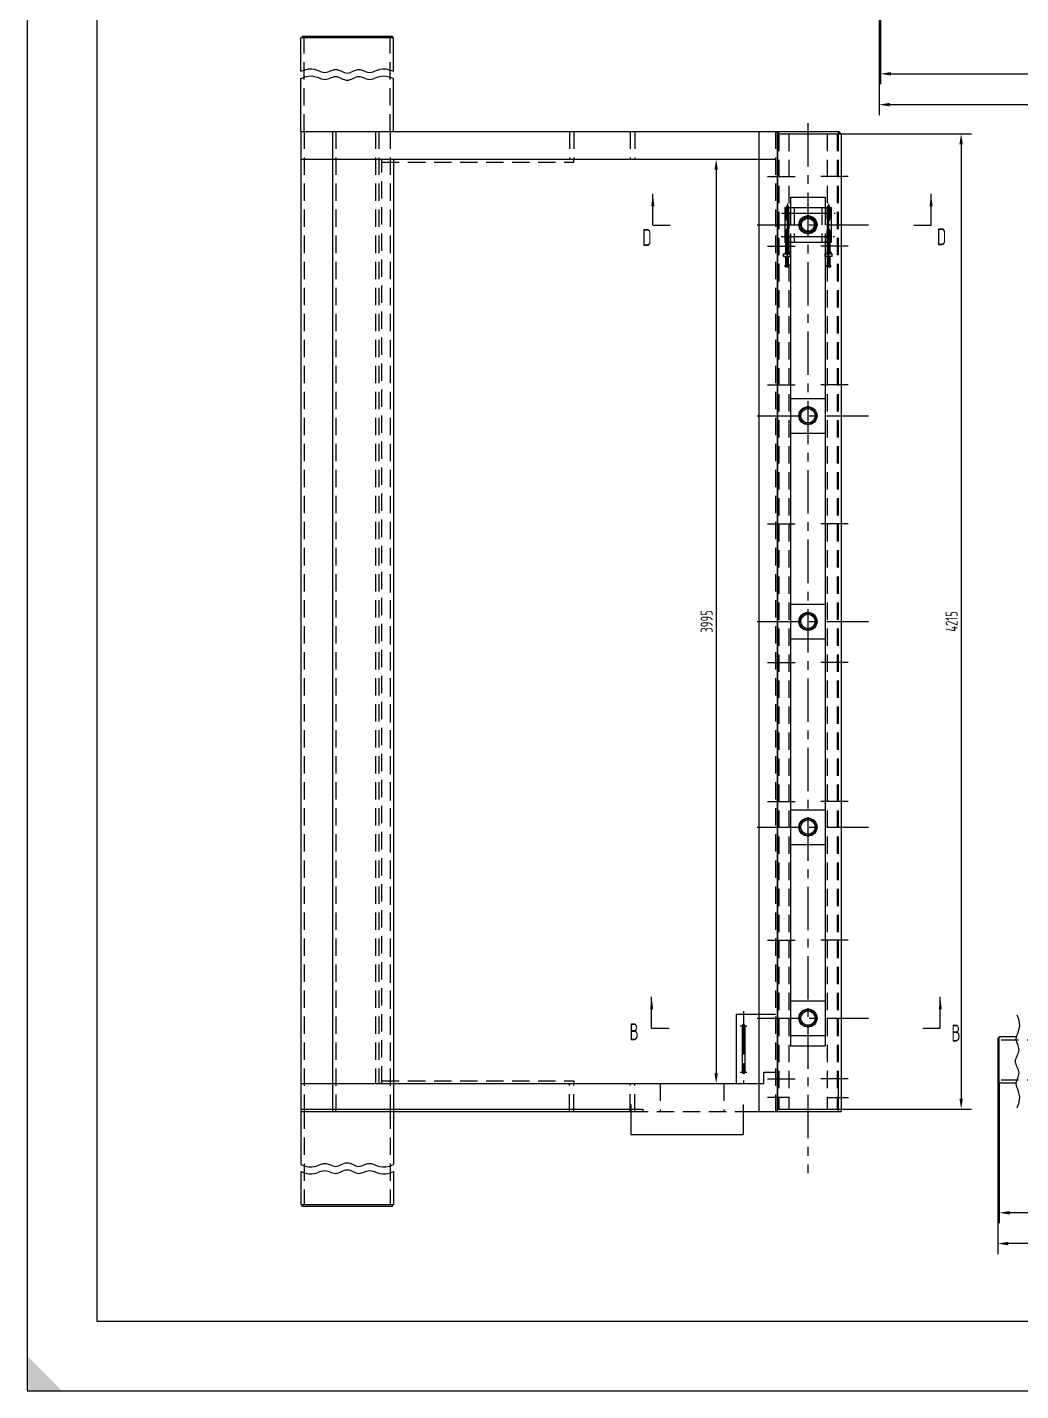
# Model space of a CAD drawing. Header units: millimetres. Extents: x 0 to 12615, y 0 to 8910.
# Drawn here: x 0 to 4293, y 0 to 5893 of the extents above; entities that cross this region are included whole.
import ezdxf
from ezdxf.enums import TextEntityAlignment as Align

# ---------------------------------------------------------------- set-up
doc = ezdxf.new("R2010")
doc.units = ezdxf.units.MM
doc.header["$LTSCALE"] = 150
for name, pattern in [('F', [0.75, 0.5, -0.25]), ('G', [2, 1.25, -0.25, 0.25, -0.25]), ('K', [2.5, 1.25, -0.25, 0.25, -0.25, 0.25, -0.25])]:
    doc.linetypes.add(name, pattern=pattern)
for name, color, linetype in [('01', 7, 'Continuous'), ('02', 1, 'Continuous'), ('04', 2, 'F'), ('05', 4, 'G'), ('07', 6, 'K'), ('08', 1, 'Continuous'), ('10', 1, 'Continuous'), ('11', 3, 'Continuous')]:
    doc.layers.add(name, color=color, linetype=linetype)
doc.styles.get("Standard").update_dxf_attribs({"font": 'isocp', "width": 0.707, "bigfont": 'intecad.shx'})
doc.dimstyles.new('INTE', dxfattribs={"dimscale": 15, "dimtxt": 3.5, "dimasz": 3, "dimexe": 3, "dimexo": 0, "dimgap": 1, "dimtad": 1, "dimdsep": 46, "dimtxsty": 'Standard', "dimcen": 0, "dimclrd": 1, "dimclre": 1, "dimclrt": 3, "dimaunit": 1, "dimadec": 0, "dimazin": 0, "dimtfac": 1, "dimtmove": 0, "dimatfit": 0, "dimfxl": 1, "dimarcsym": 0})

# ---------------------------------------------------------------- blocks, each defined once
blk = doc.blocks.new('*D50')
at = {"layer": '08', "color": 1, "lineweight": -2}
for p, q in [((4200.5, 1328.9), (4200.5, 724)), ((9471.5, 1328.9), (9471.5, 724)), ((9426.5, 769), (4245.5, 769))]:
    blk.add_line(p, q, dxfattribs=at)
at = {"layer": '08', "color": 1}
for points in [[(4245.5, 776.5), (4245.5, 761.5), (4200.5, 769)], [(9426.5, 776.5), (9426.5, 761.5), (9471.5, 769)]]:
    blk.add_solid(points, dxfattribs=at)
at = {"layer": 'Defpoints', "color": 0}
for p in [(4200.5, 1328.9), (9471.5, 1328.9), (4200.5, 769)]:
    blk.add_point(p, dxfattribs=at)
at = {"layer": '08', "color": 3, "insert": (7104, 810.3), "char_height": 52.5, "attachment_point": 5}
blk.add_mtext('5835', dxfattribs=at)
blk = doc.blocks.new('*D52')
at = {"layer": '08', "color": 1, "lineweight": -2}
for p, q in [((4194.5, 1334.2), (4194.5, 590.9)), ((9477.5, 1334.2), (9477.5, 590.9)), ((9432.5, 635.9), (4239.5, 635.9))]:
    blk.add_line(p, q, dxfattribs=at)
at = {"layer": '08', "color": 1}
for points in [[(4239.5, 643.4), (4239.5, 628.4), (4194.5, 635.9)], [(9432.5, 643.4), (9432.5, 628.4), (9477.5, 635.9)]]:
    blk.add_solid(points, dxfattribs=at)
at = {"layer": 'Defpoints', "color": 0}
for p in [(4194.5, 1334.2), (9477.5, 1334.2), (4194.5, 635.9)]:
    blk.add_point(p, dxfattribs=at)
at = {"layer": '08', "color": 3, "insert": (6836, 677.2), "char_height": 52.5, "attachment_point": 5}
blk.add_mtext('5847', dxfattribs=at)
blk = doc.blocks.new('*D88')
at = {"layer": '08', "color": 1, "lineweight": -2}
for p, q in [((2915.6, 5322.5), (3022.1, 5322.5)), ((2977.1, 5277.5), (2977.1, 1372.5)), ((2915.6, 1327.5), (3022.1, 1327.5))]:
    blk.add_line(p, q, dxfattribs=at)
at = {"layer": '08', "color": 1}
for points in [[(2969.6, 5277.5), (2984.6, 5277.5), (2977.1, 5322.5)], [(2969.6, 1372.5), (2984.6, 1372.5), (2977.1, 1327.5)]]:
    blk.add_solid(points, dxfattribs=at)
at = {"layer": 'Defpoints', "color": 0}
for p in [(2915.6, 5322.5), (2915.6, 1327.5), (2977.1, 1327.5)]:
    blk.add_point(p, dxfattribs=at)
at = {"layer": '08', "color": 3, "insert": (2935.9, 3325), "char_height": 52.5, "attachment_point": 5, "rotation": 90}
blk.add_mtext('3995', dxfattribs=at)
blk = doc.blocks.new('*D164')
at = {"layer": '08', "color": 1, "lineweight": -2}
for p, q in [((3516.9, 5432.5), (4080.9, 5432.5)), ((4035.9, 5387.5), (4035.9, 1262.5)), ((3516.9, 1217.5), (4080.9, 1217.5))]:
    blk.add_line(p, q, dxfattribs=at)
at = {"layer": '08', "color": 1}
for points in [[(4028.4, 5387.5), (4043.4, 5387.5), (4035.9, 5432.5)], [(4028.4, 1262.5), (4043.4, 1262.5), (4035.9, 1217.5)]]:
    blk.add_solid(points, dxfattribs=at)
at = {"layer": 'Defpoints', "color": 0}
for p in [(3516.9, 5432.5), (3516.9, 1217.5), (4035.9, 1217.5)]:
    blk.add_point(p, dxfattribs=at)
at = {"layer": '08', "color": 3, "insert": (3994.6, 3325), "char_height": 52.5, "attachment_point": 5, "rotation": 90}
blk.add_mtext('4215', dxfattribs=at)
blk = doc.blocks.new('*D135')
at = {"layer": '08', "color": 1, "lineweight": -2}
for p, q in [((3687.5, 6182.4), (3687.5, 5647)), ((9522.5, 6182.4), (9522.5, 5647)), ((3732.5, 5692), (9477.5, 5692))]:
    blk.add_line(p, q, dxfattribs=at)
at = {"layer": '08', "color": 1}
for points in [[(3732.5, 5699.5), (3732.5, 5684.5), (3687.5, 5692)], [(9477.5, 5699.5), (9477.5, 5684.5), (9522.5, 5692)]]:
    blk.add_solid(points, dxfattribs=at)
at = {"layer": 'Defpoints', "color": 0}
for p in [(3687.5, 6182.4), (9522.5, 6182.4), (9522.5, 5692)]:
    blk.add_point(p, dxfattribs=at)
at = {"layer": '08', "color": 3, "insert": (6825.2, 5733.2), "char_height": 52.5, "attachment_point": 5}
blk.add_mtext('5835', dxfattribs=at)
blk = doc.blocks.new('*D137')
at = {"layer": '08', "color": 1, "lineweight": -2}
for p, q in [((3681.5, 6187.6), (3681.5, 5513.8)), ((9528.5, 6187.6), (9528.5, 5513.8)), ((3726.5, 5558.8), (9483.5, 5558.8))]:
    blk.add_line(p, q, dxfattribs=at)
at = {"layer": '08', "color": 1}
for points in [[(3726.5, 5566.3), (3726.5, 5551.3), (3681.5, 5558.8)], [(9483.5, 5566.3), (9483.5, 5551.3), (9528.5, 5558.8)]]:
    blk.add_solid(points, dxfattribs=at)
at = {"layer": 'Defpoints', "color": 0}
for p in [(3681.5, 6187.6), (9528.5, 6187.6), (9528.5, 5558.8)]:
    blk.add_point(p, dxfattribs=at)
at = {"layer": '08', "color": 3, "insert": (6605, 5600.1), "char_height": 52.5, "attachment_point": 5}
blk.add_mtext('5847', dxfattribs=at)
blk = doc.blocks.new('*U82')
blk.add_circle((0, 0), 4.58)
at = {"layer": '01'}
for p, q in [((0, 4.6), (-4, 2.3)), ((-4, 2.3), (-4, -2.3)), ((4, 2.3), (0, 4.6)), ((4, -2.3), (4, 2.3)), ((-4, -2.3), (0, -4.6)), ((0, -4.6), (4, -2.3))]:
    blk.add_line(p, q, dxfattribs=at)
blk.add_circle((0, 0), 8, dxfattribs=at)
at = {"layer": '05'}
for p, q in [((-10.5, 0), (9.6, 0)), ((0, 10), (0, -10.4))]:
    blk.add_line(p, q, dxfattribs=at)
blk = doc.blocks.new('*U83')
at = {"layer": '01'}
for p, q in [((-8.4, 0), (-8.4, 8.9)), ((-8.4, 8.9), (0, 8.9)), ((-8.4, 5), (0, 5)), ((0, 8.9), (0, 0)), ((0, -8.9), (0, 0)), ((-8.4, 0), (-8.4, -8.9)), ((-8.4, -5), (0, -5)), ((-8.4, -8.9), (0, -8.9))]:
    blk.add_line(p, q, dxfattribs=at)
at = {"layer": '05'}
blk.add_line((-9.5, 0), (1.1, 0), dxfattribs=at)
blk = doc.blocks.new('*U227')
at = {"layer": '01'}
for points in [[(20, 574), (20, 20)], [(20, 20), (821, 20)]]:
    blk.add_lwpolyline(points, dxfattribs=at)
blk.add_solid([(10, 0), (0, 0), (0, 10)], dxfattribs=at)
at = {"layer": '02'}
for points in [[(0, 594), (0, 0)], [(0, 0), (841, 0)]]:
    blk.add_lwpolyline(points, dxfattribs=at)

msp = doc.modelspace()

# ---------------------------------------------------------------- hatches: boundary and pattern name
at = {"layer": '10'}
for points in [[(3250.868, 5442.475), (3242.868, 5442.475), (3242.868, 5434.475)], [(3506.868, 5442.475), (3506.868, 5432.475), (3516.868, 5432.475)]]:
    msp.add_hatch(color=256, dxfattribs=at).paths.add_polyline_path(points)

# ---------------------------------------------------------------- linework, layer by layer
at = {"layer": '01'}
for p, q in [((1582.868, 5847.039), (1182.868, 5847.039)), ((1182.868, 5702.847), (1182.868, 5847.039)), ((1577.869, 5853.039), (1187.867, 5853.039)), ((1187.867, 5853.039), (1187.867, 5847.039)), ((1577.869, 5853.039), (1577.869, 5847.039)), ((1582.868, 5702.847), (1582.868, 5847.039)), ((1182.868, 5442.475), (1182.868, 5672.346)), ((1582.868, 5442.475), (1582.868, 5672.346)), ((1182.868, 5442.475), (1182.868, 1207.475)), ((1182.868, 5442.475), (3226.868, 5442.475)), ((1318.868, 5442.475), (1318.868, 1207.475)), ((3162.868, 1207.475), (3162.868, 5442.475)), ((3226.868, 5442.475), (3242.868, 5442.475)), ((3242.868, 1207.475), (3242.868, 5442.475)), ((3242.868, 5442.475), (3506.868, 5442.475)), ((3250.868, 5442.475), (3242.868, 5434.475)), ((3242.868, 5432.475), (3242.868, 5434.475)), ((3242.868, 5432.475), (3242.868, 4808.25)), ((3242.868, 5432.475), (3290.868, 5432.475)), ((3242.868, 5432.475), (3242.868, 1217.475)), ((3242.868, 5432.475), (3516.868, 5432.475)), ((3504.868, 5442.475), (3506.868, 5442.475)), ((3506.868, 5442.475), (3506.868, 5442.475)), ((3506.868, 5432.475), (3506.868, 5442.475)), ((3506.868, 5442.475), (3516.868, 5432.475)), ((3516.868, 5432.475), (3516.868, 1207.475)), ((1182.868, 5322.475), (3233.868, 5322.475)), ((3298.868, 5159.475), (3448.868, 5159.475)), ((3298.868, 5159.475), (3448.868, 5159.475)), ((3273.868, 5114.475), (3473.868, 5114.475)), ((2703.595, 5038.086), (2778.595, 5038.086)), ((3830.898, 5038.086), (3905.898, 5038.086)), ((3273.868, 4964.475), (3473.868, 4964.475)), ((3278.868, 4922.875), (3278.868, 4964.475)), ((3278.868, 4964.475), (3283.868, 4964.475)), ((3288.868, 4964.475), (3283.868, 4964.475)), ((3288.868, 4922.875), (3288.868, 4964.475)), ((3458.868, 4922.875), (3458.868, 4964.475)), ((3468.868, 4922.875), (3468.868, 4964.475)), ((3268.868, 4914.475), (3298.868, 4914.475)), ((3268.868, 4902.475), (3298.868, 4902.475)), ((3278.868, 4864.475), (3278.868, 4902.475)), ((3288.868, 4864.475), (3288.868, 4902.475)), ((3478.868, 4914.475), (3448.868, 4914.475)), ((3478.868, 4902.475), (3448.868, 4902.475)), ((3458.868, 4864.475), (3458.868, 4902.475)), ((3468.868, 4864.475), (3468.868, 4902.475)), ((3274.983, 4864.475), (3283.868, 4864.475)), ((3274.983, 4858.075), (3274.983, 4864.475)), ((3283.868, 4858.075), (3274.983, 4858.075)), ((3278.868, 4868.975), (3283.868, 4868.975)), ((3278.868, 4864.475), (3278.868, 4858.075)), ((3288.868, 4868.975), (3283.868, 4868.975)), ((3292.753, 4864.475), (3283.868, 4864.475)), ((3283.868, 4858.075), (3292.753, 4858.075)), ((3288.868, 4864.475), (3288.868, 4858.075)), ((3292.753, 4858.075), (3292.753, 4864.475)), ((3454.983, 4864.475), (3463.868, 4864.475)), ((3454.983, 4858.075), (3454.983, 4864.475)), ((3463.868, 4858.075), (3454.983, 4858.075)), ((3458.868, 4868.975), (3463.868, 4868.975)), ((3458.868, 4864.475), (3458.868, 4858.075)), ((3468.868, 4868.975), (3463.868, 4868.975)), ((3472.753, 4864.475), (3463.868, 4864.475)), ((3463.868, 4858.075), (3472.753, 4858.075)), ((3468.868, 4864.475), (3468.868, 4858.075)), ((3472.753, 4858.075), (3472.753, 4864.475)), ((1318.868, 4664.903), (1318.868, 4522.903)), ((3298.868, 4288.975), (3448.868, 4288.975)), ((3298.868, 4138.975), (3448.868, 4138.975)), ((3298.868, 3399.975), (3448.868, 3399.975)), ((3298.868, 3249.975), (3448.868, 3249.975)), ((3298.868, 2510.975), (3448.868, 2510.975)), ((3298.868, 2360.975), (3448.868, 2360.975)), ((3298.868, 1685.475), (3448.868, 1685.475)), ((3063.868, 1627.475), (3100.868, 1627.475)), ((3063.868, 1627.475), (3063.868, 1327.475)), ((3100.868, 1627.475), (3162.868, 1627.475)), ((2698.375, 1567.007), (2773.375, 1567.007)), ((3298.868, 1535.475), (3448.868, 1535.475)), ((3870.758, 1567.007), (3945.758, 1567.007)), ((3298.868, 1490.475), (3448.868, 1490.475)), ((4200.46, 1524.165), (4194.46, 1524.165)), ((4194.46, 1524.165), (4194.46, 1334.165)), ((4200.46, 1328.909), (4200.46, 1528.909)), ((3183.868, 1377.475), (3233.868, 1377.475)), ((3183.868, 1327.475), (3183.868, 1377.475)), ((1182.868, 1327.475), (3183.868, 1327.475)), ((1182.868, 1217.475), (2607.87, 1217.475)), ((1182.868, 1207.475), (2607.87, 1207.475)), ((1182.868, 1207.475), (1182.868, 977.604)), ((1582.868, 1207.475), (1582.868, 977.604)), ((2607.87, 1237.475), (2607.87, 1107.475)), ((3093.868, 1207.475), (3226.868, 1207.475)), ((3226.868, 1207.475), (3242.868, 1207.475)), ((3242.868, 1217.475), (3516.868, 1217.475)), ((3242.868, 1207.475), (3516.868, 1207.475)), ((3504.868, 1207.475), (3516.868, 1207.475)), ((2607.87, 1107.475), (3093.868, 1107.475)), ((1182.868, 947.103), (1182.868, 802.912)), ((1582.868, 947.103), (1582.868, 802.912)), ((1582.868, 802.912), (1182.868, 802.912)), ((1187.867, 796.912), (1187.867, 802.912)), ((1577.869, 796.912), (1187.867, 796.912)), ((1577.869, 796.912), (1577.869, 802.912))]:
    msp.add_line(p, q, dxfattribs=at)
at = {"layer": '01', "color": 7, "linetype": 'Continuous'}
for p, q in [((3456.868, 5432.475), (3504.868, 5432.475)), ((3516.868, 5432.475), (3516.868, 1217.475)), ((1582.868, 5322.475), (1582.868, 1207.475)), ((3298.868, 5159.475), (3298.868, 5114.475)), ((3298.868, 5159.475), (3298.868, 5114.475)), ((3448.868, 5159.475), (3448.868, 5114.475)), ((3448.868, 5159.475), (3448.868, 5114.475)), ((3448.868, 5159.475), (3448.868, 5114.475)), ((3448.868, 5159.475), (3448.868, 5114.475)), ((3273.868, 5114.475), (3273.868, 4964.475)), ((3473.868, 5114.475), (3473.868, 4964.475)), ((3298.868, 4964.475), (3298.868, 1490.475)), ((3448.868, 4964.475), (3448.868, 1490.475)), ((3448.868, 4964.475), (3448.868, 1490.475)), ((3088.868, 1577.475), (3088.868, 1377.475)), ((3100.868, 1577.475), (3100.868, 1377.475)), ((4274.897, 1528.909), (4200.46, 1528.909)), ((3504.868, 1374.657), (3504.868, 1207.475)), ((3516.868, 1375.031), (3516.868, 1207.475)), ((3242.868, 1347.965), (3242.868, 1217.475)), ((3242.868, 1339.084), (3242.868, 1217.475)), ((4200.46, 1334.165), (4194.46, 1334.165)), ((4274.158, 1328.909), (4200.46, 1328.909)), ((4274.158, 1328.909), (4200.46, 1328.909)), ((3093.868, 1237.475), (3093.868, 1107.475)), ((3248.168, 1217.475), (3242.868, 1217.475)), ((3504.868, 1207.475), (3516.868, 1207.475))]:
    msp.add_line(p, q, dxfattribs=at)
for centre, radius in [((3373.868, 5039.475), 39), ((3373.868, 5039.475), 36), ((3373.868, 4213.975), 39), ((3373.868, 4213.975), 36), ((3373.868, 3324.975), 39), ((3373.868, 3324.975), 36), ((3373.868, 2435.975), 39), ((3373.868, 2435.975), 36), ((3373.868, 1610.475), 39), ((3373.868, 1610.475), 36)]:
    msp.add_circle(centre, radius, dxfattribs=at)
at = {"layer": '01'}
for centre, radius in [((3373.868, 5039.475), 31), ((3373.868, 5039.475), 28), ((3373.868, 4213.975), 31), ((3373.868, 3324.975), 31), ((3373.868, 2435.975), 31), ((3373.868, 1610.475), 31)]:
    msp.add_circle(centre, radius, dxfattribs=at)
for centre, start, end in [((3094.868, 1577.475), 0, 180), ((3094.868, 1377.475), 180, 0)]:
    msp.add_arc(centre, 6, start, end, dxfattribs=at)
at = {"layer": '02'}
for p, q in [((2703.595, 5038.086), (2703.595, 5173.086)), ((3905.898, 5038.086), (3905.898, 5173.086)), ((3279.868, 4964.475), (3279.868, 4922.875)), ((3287.868, 4964.475), (3287.868, 4922.875)), ((3459.868, 4964.475), (3459.868, 4922.875)), ((3467.868, 4964.475), (3467.868, 4922.875)), ((3279.868, 4902.475), (3279.868, 4868.975)), ((3287.868, 4902.475), (3287.868, 4868.975)), ((3459.868, 4902.475), (3459.868, 4868.975)), ((3467.868, 4902.475), (3467.868, 4868.975)), ((2698.375, 1567.007), (2698.375, 1702.007)), ((3945.758, 1567.007), (3945.758, 1702.007))]:
    msp.add_line(p, q, dxfattribs=at)
for points in [[(1182.868, 5702.847), (1200.487, 5709.73), (1216.006, 5712.91), (1229.669, 5713.183), (1241.722, 5711.347), (1252.407, 5708.199), (1261.969, 5704.535), (1270.653, 5701.152), (1278.701, 5698.847), (1286.326, 5698.214), (1293.61, 5699.035), (1300.6, 5700.886), (1307.347, 5703.347), (1313.898, 5705.996), (1320.303, 5708.41), (1326.61, 5710.168), (1332.868, 5710.847), (1339.118, 5710.16), (1345.368, 5708.347), (1351.618, 5705.785), (1357.868, 5702.847), (1364.118, 5699.91), (1370.368, 5697.347), (1376.618, 5695.535), (1382.868, 5694.847), (1389.118, 5695.535), (1395.368, 5697.347), (1401.618, 5699.91), (1407.868, 5702.847), (1414.118, 5705.785), (1420.368, 5708.347), (1426.618, 5710.16), (1432.868, 5710.847), (1439.126, 5710.168), (1445.433, 5708.41), (1451.837, 5705.996), (1458.389, 5703.347), (1465.135, 5700.886), (1472.126, 5699.035), (1479.409, 5698.214), (1487.034, 5698.847), (1495.083, 5701.152), (1503.766, 5704.535), (1513.328, 5708.199), (1524.014, 5711.347), (1536.066, 5713.183), (1549.73, 5712.91), (1565.249, 5709.73), (1582.868, 5702.847)], [(1182.868, 5672.346), (1200.487, 5679.229), (1216.006, 5682.409), (1229.669, 5682.682), (1241.722, 5680.846), (1252.407, 5677.698), (1261.969, 5674.034), (1270.653, 5670.651), (1278.701, 5668.346), (1286.326, 5667.713), (1293.61, 5668.534), (1300.6, 5670.385), (1307.347, 5672.846), (1313.898, 5675.495), (1320.303, 5677.909), (1326.61, 5679.667), (1332.868, 5680.346), (1339.118, 5679.659), (1345.368, 5677.846), (1351.618, 5675.284), (1357.868, 5672.346), (1364.118, 5669.409), (1370.368, 5666.846), (1376.618, 5665.034), (1382.868, 5664.346), (1389.118, 5665.034), (1395.368, 5666.846), (1401.618, 5669.409), (1407.868, 5672.346), (1414.118, 5675.284), (1420.368, 5677.846), (1426.618, 5679.659), (1432.868, 5680.346), (1439.126, 5679.667), (1445.433, 5677.909), (1451.837, 5675.495), (1458.389, 5672.846), (1465.135, 5670.385), (1472.126, 5668.534), (1479.409, 5667.713), (1487.034, 5668.346), (1495.083, 5670.651), (1503.766, 5674.034), (1513.328, 5677.698), (1524.014, 5680.846), (1536.066, 5682.682), (1549.73, 5682.409), (1565.249, 5679.229), (1582.868, 5672.346)], [(4278.59, 1223.669), (4285.473, 1241.288), (4288.652, 1256.808), (4288.926, 1270.471), (4287.09, 1282.524), (4283.941, 1293.209), (4280.277, 1302.771), (4276.895, 1311.454), (4274.59, 1319.503), (4273.957, 1327.128), (4274.777, 1334.412), (4276.629, 1341.402), (4279.09, 1348.149), (4281.738, 1354.7), (4284.152, 1361.104), (4285.91, 1367.411), (4286.59, 1373.669), (4285.902, 1379.919), (4284.09, 1386.169), (4281.527, 1392.419), (4278.59, 1398.669), (4275.652, 1404.919), (4273.09, 1411.169), (4271.277, 1417.419), (4270.59, 1423.669), (4271.277, 1429.919), (4273.09, 1436.169), (4275.652, 1442.419), (4278.59, 1448.669), (4281.527, 1454.919), (4284.09, 1461.169), (4285.902, 1467.419), (4286.59, 1473.669), (4285.91, 1479.928), (4284.152, 1486.235), (4281.738, 1492.639), (4279.09, 1499.19), (4276.629, 1505.937), (4274.777, 1512.927), (4273.957, 1520.211), (4274.59, 1527.836), (4276.895, 1535.885), (4280.277, 1544.568), (4283.941, 1554.13), (4287.09, 1564.815), (4288.926, 1576.868), (4288.652, 1590.531), (4285.473, 1606.051), (4278.59, 1623.669)], [(1182.868, 977.604), (1200.487, 970.721), (1216.006, 967.542), (1229.669, 967.268), (1241.722, 969.104), (1252.407, 972.253), (1261.969, 975.917), (1270.653, 979.3), (1278.701, 981.604), (1286.326, 982.237), (1293.61, 981.417), (1300.6, 979.565), (1307.347, 977.104), (1313.898, 974.456), (1320.303, 972.042), (1326.61, 970.284), (1332.868, 969.604), (1339.118, 970.292), (1345.368, 972.104), (1351.618, 974.667), (1357.868, 977.604), (1364.118, 980.542), (1370.368, 983.104), (1376.618, 984.917), (1382.868, 985.604), (1389.118, 984.917), (1395.368, 983.104), (1401.618, 980.542), (1407.868, 977.604), (1414.118, 974.667), (1420.368, 972.104), (1426.618, 970.292), (1432.868, 969.604), (1439.126, 970.284), (1445.433, 972.042), (1451.837, 974.456), (1458.389, 977.104), (1465.135, 979.565), (1472.126, 981.417), (1479.409, 982.237), (1487.034, 981.604), (1495.083, 979.3), (1503.766, 975.917), (1513.328, 972.253), (1524.014, 969.104), (1536.066, 967.268), (1549.73, 967.542), (1565.249, 970.721), (1582.868, 977.604)], [(1182.868, 947.103), (1200.487, 940.22), (1216.006, 937.041), (1229.669, 936.767), (1241.722, 938.603), (1252.407, 941.752), (1261.969, 945.416), (1270.653, 948.799), (1278.701, 951.103), (1286.326, 951.736), (1293.61, 950.916), (1300.6, 949.064), (1307.347, 946.603), (1313.898, 943.955), (1320.303, 941.541), (1326.61, 939.783), (1332.868, 939.103), (1339.118, 939.791), (1345.368, 941.603), (1351.618, 944.166), (1357.868, 947.103), (1364.118, 950.041), (1370.368, 952.603), (1376.618, 954.416), (1382.868, 955.103), (1389.118, 954.416), (1395.368, 952.603), (1401.618, 950.041), (1407.868, 947.103), (1414.118, 944.166), (1420.368, 941.603), (1426.618, 939.791), (1432.868, 939.103), (1439.126, 939.783), (1445.433, 941.541), (1451.837, 943.955), (1458.389, 946.603), (1465.135, 949.064), (1472.126, 950.916), (1479.409, 951.736), (1487.034, 951.103), (1495.083, 948.799), (1503.766, 945.416), (1513.328, 941.752), (1524.014, 938.603), (1536.066, 936.767), (1549.73, 937.041), (1565.249, 940.22), (1582.868, 947.103)]]:
    msp.add_lwpolyline(points, dxfattribs=at)
for points in [[(2703.595, 5173.086, 0, 13.5, 0), (2703.595, 5119.086, 0, 0, 0)], [(3905.898, 5173.086, 0, 13.5, 0), (3905.898, 5119.086, 0, 0, 0)], [(2698.375, 1702.007, 0, 13.5, 0), (2698.375, 1648.007, 0, 0, 0)], [(3945.758, 1702.007, 0, 13.5, 0), (3945.758, 1648.007, 0, 0, 0)]]:
    msp.add_lwpolyline(points, format="xyseb", dxfattribs=at)
at = {"layer": '04', "color": 2, "linetype": 'F'}
for p, q in [((1196.868, 5442.475), (1196.868, 5847.039)), ((1568.868, 5442.475), (1568.868, 5847.039)), ((1196.868, 5442.475), (1196.868, 1207.475)), ((1332.868, 5442.475), (1332.868, 1207.475)), ((1504.868, 5442.475), (1504.868, 1327.475)), ((1518.868, 5442.475), (1518.868, 1327.475)), ((1568.868, 5442.475), (1568.868, 1207.475)), ((2342.964, 5442.475), (2342.964, 5322.475)), ((2362.763, 5442.475), (2362.763, 5322.475)), ((2606.008, 5442.475), (2606.008, 5322.475)), ((2625.807, 5442.475), (2625.807, 5322.475)), ((3233.868, 5442.475), (3233.868, 1207.475)), ((3248.168, 5432.475), (3248.168, 1217.475)), ((3290.868, 5432.475), (3290.868, 1217.475)), ((3456.868, 5432.475), (3456.868, 1217.475)), ((3499.568, 5432.475), (3499.568, 1217.475)), ((3504.868, 5432.475), (3504.868, 1207.475)), ((3504.868, 5432.475), (3504.868, 1217.475)), ((1532.868, 1327.475), (1532.868, 5322.475)), ((1532.868, 5310.475), (2362.763, 5310.475)), ((2362.763, 5310.475), (2362.763, 5322.475)), ((3278.868, 5114.475), (3278.868, 5064.475)), ((3278.868, 5114.475), (3278.868, 5064.475)), ((3290.868, 5064.475), (3290.868, 5114.475)), ((3290.868, 5064.475), (3290.868, 5114.475)), ((3298.868, 5114.475), (3298.868, 4964.475)), ((3313.868, 5114.475), (3313.868, 4964.475)), ((3433.868, 5114.475), (3433.868, 4964.475)), ((3448.868, 5114.475), (3448.868, 4964.475)), ((3456.868, 5064.475), (3456.868, 5114.475)), ((3456.868, 5064.475), (3456.868, 5114.475)), ((3468.868, 5114.475), (3468.868, 5064.475)), ((3468.868, 5114.475), (3468.868, 5064.475)), ((3278.868, 5014.475), (3278.868, 4964.475)), ((3278.868, 5014.475), (3278.868, 4964.475)), ((3290.868, 4964.475), (3290.868, 5014.475)), ((3290.868, 4964.475), (3290.868, 5014.475)), ((3456.868, 4964.475), (3456.868, 5014.475)), ((3456.868, 4964.475), (3456.868, 5014.475)), ((3468.868, 5014.475), (3468.868, 4964.475)), ((3468.868, 5014.475), (3468.868, 4964.475)), ((1568.868, 3525.625), (1568.868, 1327.475)), ((3162.868, 1627.475), (3233.868, 1627.475)), ((8671.478, 1514.909), (4200.46, 1514.909)), ((1532.868, 1339.475), (2362.763, 1339.475)), ((2342.964, 1207.475), (2342.964, 1327.475)), ((2362.763, 1339.475), (2362.763, 1327.475)), ((2362.763, 1207.475), (2362.763, 1327.475)), ((2606.008, 1207.475), (2606.008, 1327.475)), ((2625.807, 1207.475), (2625.807, 1327.475)), ((2735.47, 1327.475), (2735.47, 1207.475)), ((3010.479, 1327.475), (3010.479, 1207.475)), ((8671.478, 1342.909), (4200.46, 1342.909)), ((1196.868, 1207.475), (1196.868, 802.912)), ((1568.868, 1207.475), (1568.868, 802.912)), ((2607.87, 1217.475), (2660.479, 1217.475)), ((2607.87, 1207.475), (3093.868, 1207.475)), ((2660.479, 1217.475), (2660.479, 1207.475)), ((2660.479, 1217.475), (2660.479, 1207.475)), ((3242.868, 1217.475), (3290.868, 1217.475)), ((3456.868, 1217.475), (3504.868, 1217.475))]:
    msp.add_line(p, q, dxfattribs=at)
for centre, start, end in [((3284.868, 5064.475), 180, 0), ((3284.868, 5064.475), 180, 0), ((3284.868, 5014.475), 0, 180), ((3284.868, 5014.475), 0, 180), ((3462.868, 5064.475), 180, 0), ((3462.868, 5064.475), 180, 0), ((3462.868, 5014.475), 0, 180), ((3462.868, 5014.475), 0, 180)]:
    msp.add_arc(centre, 6, start, end, dxfattribs=at)
at = {"layer": '05', "color": 4, "linetype": 'G'}
for p, q in [((3373.868, 5478.475), (3373.868, 940.253)), ((3199.509, 5247.475), (3318.304, 5247.475)), ((3548.227, 5247.475), (3429.431, 5247.475)), ((3153.93, 5039.475), (3635.033, 5039.475)), ((3199.509, 4947.475), (3318.304, 4947.475)), ((3199.509, 4947.475), (3318.304, 4947.475)), ((3283.868, 4932.331), (3283.868, 4861.761)), ((3548.227, 4947.475), (3429.431, 4947.475)), ((3463.868, 4932.331), (3463.868, 4861.761)), ((3199.509, 4347.475), (3318.304, 4347.475)), ((3548.227, 4347.475), (3429.431, 4347.475)), ((3153.93, 4213.975), (3635.033, 4213.975)), ((3199.509, 3747.475), (3318.304, 3747.475)), ((3548.227, 3747.475), (3429.431, 3747.475)), ((3153.93, 3324.975), (3635.033, 3324.975)), ((3199.509, 3147.475), (3318.304, 3147.475)), ((3548.227, 3147.475), (3429.431, 3147.475)), ((3199.509, 2547.475), (3318.304, 2547.475)), ((3548.227, 2547.475), (3429.431, 2547.475)), ((3153.93, 2435.975), (3635.033, 2435.975)), ((3199.509, 1947.475), (3318.304, 1947.475)), ((3548.227, 1947.475), (3429.431, 1947.475)), ((3094.868, 1640.253), (3094.868, 1327.475)), ((3153.93, 1610.475), (3635.033, 1610.475)), ((3080.696, 1577.475), (3109.785, 1577.475)), ((3080.696, 1377.475), (3109.785, 1377.475)), ((3199.509, 1347.475), (3318.304, 1347.475)), ((3548.227, 1347.475), (3429.431, 1347.475)), ((3289.738, 1267.474), (3198.897, 1267.474)), ((3457.997, 1267.474), (3548.838, 1267.474))]:
    msp.add_line(p, q, dxfattribs=at)
at = {"layer": '05'}
for p, q in [((3284.868, 4931.665), (3284.868, 5137.424)), ((3284.868, 5131.001), (3284.868, 4945.209)), ((3462.868, 4934.021), (3462.868, 5137.424)), ((3462.868, 5129.589), (3462.868, 4945.856)), ((3259.768, 5089.475), (3483.03, 5089.475)), ((3262.639, 5089.475), (3491.732, 5089.475)), ((3258.196, 4989.475), (3487.746, 4989.475)), ((3261.878, 4989.475), (3488.059, 4989.475)), ((3283.868, 4855.01), (3283.868, 4968.024)), ((3463.868, 4855.01), (3463.868, 4968.024)), ((3268.868, 4902.475), (3268.868, 4914.475)), ((3298.868, 4902.475), (3298.868, 4914.475)), ((3448.868, 4902.475), (3448.868, 4914.475)), ((3478.868, 4902.475), (3478.868, 4914.475))]:
    msp.add_line(p, q, dxfattribs=at)
for centre, start, end in [((3284.868, 5114.475), 0, 180), ((3462.868, 5114.475), 0, 180), ((3284.868, 4964.475), 180, 0), ((3462.868, 4964.475), 180, 0)]:
    msp.add_arc(centre, 6, start, end, dxfattribs=at)
at = {"layer": '07', "color": 6, "linetype": 'K'}
for centre, start, end in [((3284.868, 5114.475), 0, 180), ((3462.868, 5114.475), 0, 180), ((3284.868, 4964.475), 180, 0), ((3462.868, 4964.475), 180, 0)]:
    msp.add_arc(centre, 6, start, end, dxfattribs=at)

# ---------------------------------------------------------------- block references
at = {"layer": '04', "xscale": 15, "yscale": 15, "zscale": 15}
msp.add_blockref('*U227', (0, 0), dxfattribs=at)
at = {"layer": '05'}
for name, p, rotation in [('*U82', (3284.868, 5089.475), 90), ('*U82', (3462.868, 5089.475), 90), ('*U82', (3284.868, 4989.475), 90), ('*U82', (3462.868, 4989.475), 90), ('*U83', (3283.868, 4914.475), 270)]:
    msp.add_blockref(name, p, dxfattribs=dict(at, rotation=rotation))
at = {"layer": '05', "xscale": -1, "rotation": 90}
msp.add_blockref('*U83', (3463.868, 4914.475), dxfattribs=at)

# ---------------------------------------------------------------- texts
at = {"layer": '02', "width": 0.605172}
for p, p2 in [((3271.381, 4904.738), (3273.181, 4904.738)), ((3275.595, 4918.647), (3277.395, 4918.647)), ((3276.547, 4862.106), (3278.347, 4862.106))]:
    msp.add_text('●', height=3, dxfattribs=at).set_placement(p, p2, align=Align.FIT)
at = {"layer": '11', "width": 0.707}
for s, p in [('D', (2657.807, 4925.945)), ('D', (3931.007, 4928.896)), ('B', (2602.703, 1492.654)), ('B', (3993.594, 1487.343))]:
    msp.add_text(s, height=73.5, dxfattribs=at).set_placement(p, align=Align.BOTTOM_LEFT)

# ---------------------------------------------------------------- dimensions: what is measured, and where the dimension line sits
at = {"layer": '08'}
dim = msp.add_linear_dim(base=(9528.465, 5558.84), p1=(3681.465, 6187.618), p2=(9528.465, 6187.618), dimstyle='INTE', dxfattribs=at)
dim.commit()
dim.dimension.update_dxf_attribs({"geometry": '*D137', "text_midpoint": (6604.965, 5600.09)})
dim = msp.add_linear_dim(base=(9522.465, 5691.954), p1=(3687.465, 6182.362), p2=(9522.465, 6182.362), dimstyle='INTE', dxfattribs=at)
dim.commit()
dim.dimension.update_dxf_attribs({"geometry": '*D135', "text_midpoint": (6825.169, 5691.954), "dimtype": 160})
for base, p1, p2, picture, middle in [((4035.858, 1217.475), (3516.868, 5432.475), (3516.868, 1217.475), '*D164', (3994.603, 3324.975)), ((2977.146, 1327.475), (2915.64, 5322.475), (2915.64, 1327.475), '*D88', (2935.896, 3324.975))]:
    dim = msp.add_linear_dim(base=base, p1=p1, p2=p2, angle=90, dimstyle='INTE', dxfattribs=at)
    dim.commit()
    dim.dimension.update_dxf_attribs({"geometry": picture, "text_midpoint": middle})
dim = msp.add_linear_dim(base=(4194.46, 635.908), p1=(9477.478, 1334.165), p2=(4194.46, 1334.165), angle=180, text='5847', dimstyle='INTE', override={"dimgap": 1, "dimdec": 2, "dimzin": 8, "dimpost": '<>', "dimtol": 0, "dimlim": 0, "dimtp": 0, "dimtm": 0, "dimtfac": 0.7}, dxfattribs=at)
dim.commit()
dim.dimension.update_dxf_attribs({"geometry": '*D52', "text_midpoint": (6835.969, 677.158)})
dim = msp.add_linear_dim(base=(4200.46, 769.022), p1=(9471.478, 1328.909), p2=(4200.46, 1328.909), angle=180, text='5835', dimstyle='INTE', override={"dimgap": 1, "dimdec": 2, "dimzin": 8, "dimpost": '<>', "dimtol": 0, "dimlim": 0, "dimtp": 0, "dimtm": 0, "dimtfac": 0.7}, dxfattribs=at)
dim.commit()
dim.dimension.update_dxf_attribs({"geometry": '*D50', "text_midpoint": (7103.978, 769.022), "dimtype": 160})

doc.saveas('drawing.dxf')
